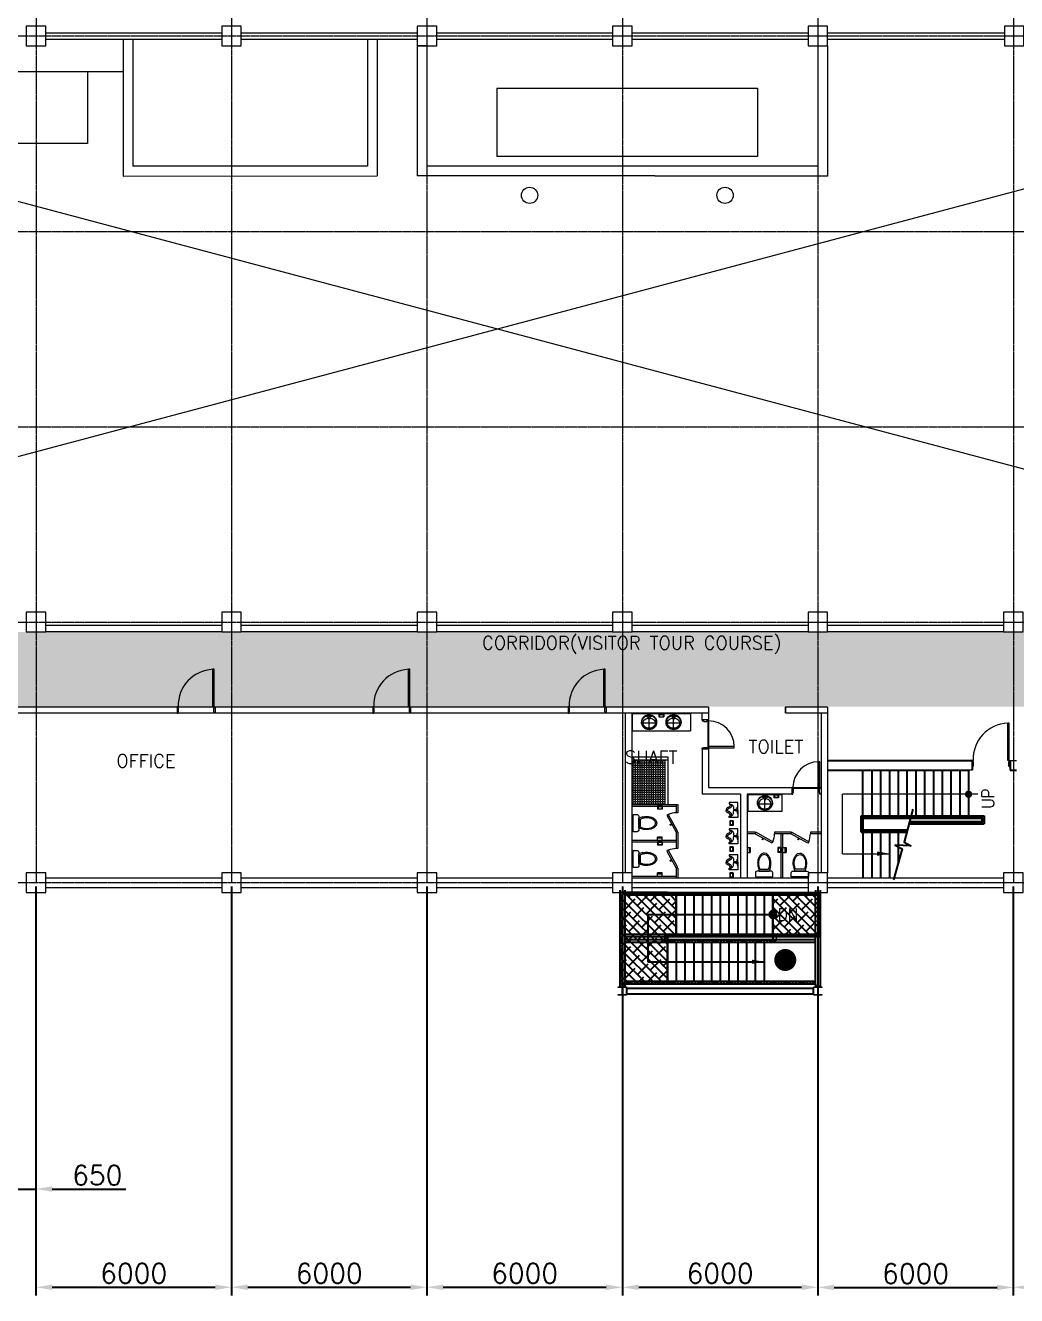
# Model space of a CAD drawing. Extents: x -59767 to 1106559, y -1290 to 1129522.
# Drawn here: x 61883 to 92308, y 392959 to 431968 of the extents above; entities that cross this region are included whole.
import ezdxf
from ezdxf.enums import TextEntityAlignment as Align

# ---------------------------------------------------------------- set-up
doc = ezdxf.new("R2010")
doc.units = 0
for name, pattern in [('CENTER', [2, 1.25, -0.25, 0.25, -0.25]), ('HIDDEN', [0.375, 0.25, -0.125]), ('PHANTOMX2', [5, 2.5, -0.5, 0.5, -0.5, 0.5, -0.5])]:
    doc.linetypes.add(name, pattern=pattern)
doc.layers.get('0').update_dxf_attribs({"linetype": 'CONTINUOUS', "lineweight": 9})
doc.layers.get('Defpoints').update_dxf_attribs({"linetype": 'CONTINUOUS', "lineweight": 9})
for name, color, linetype in [('1', 2, 'CONTINUOUS'), ('CY', 4, 'CONTINUOUS'), ('M', 6, 'CONTINUOUS'), ('W-FIN', 4, 'CONTINUOUS'), ('WINDOW', 6, 'CONTINUOUS')]:
    doc.layers.add(name, color=color, linetype=linetype)
for name, color, linetype, lineweight in [('COL', 4, 'CONTINUOUS', 5), ('COLUMN', 2, 'CONTINUOUS', 9), ('DOOR', 4, 'CONTINUOUS', 9), ('DRY WALL', 254, 'HIDDEN', 9), ('TEXT', 3, 'CONTINUOUS', 9), ('TOILET', 4, 'CONTINUOUS', 9), ('WALL', 7, 'CONTINUOUS', 9), ('WALL_200', 3, 'CONTINUOUS', 9), ('WALL_300', 7, 'CONTINUOUS', 9), ('중간선', 5, 'CONTINUOUS', 9), ('중심선', 1, 'CENTER', 9), ('치수선', 6, 'CONTINUOUS', 9)]:
    doc.layers.add(name, color=color, linetype=linetype, lineweight=lineweight)
doc.styles.add('ROMANS', font='romans.shx', dxfattribs={"bigfont": 'whgtxt.shx'})
doc.styles.get("Standard").update_dxf_attribs({"font": 'romans.shx', "bigfont": 'whtgtxt.shx'})
doc.dimstyles.new('ISO-25', dxfattribs={"dimscale": 200, "dimtxt": 3, "dimasz": 2.5, "dimexe": 1.25, "dimexo": 0.625, "dimtad": 1, "dimdec": 0, "dimdsep": 46, "dimtxsty": 'Standard', "dimcen": 2.5, "dimadec": 0, "dimazin": 0, "dimtp": 0.1, "dimtm": 0.1, "dimtfac": 0.6, "dimtdec": 0, "dimtmove": 0, "dimatfit": 3, "dimfxl": 1, "dimtvp": 1, "dimtolj": 1, "dimarcsym": 0})

# ---------------------------------------------------------------- blocks, each defined once
blk = doc.blocks.new('column600')
at = {"layer": 'COLUMN', "linetype": 'Continuous'}
blk.add_lwpolyline([(-300, -300), (300, -300), (300, 300), (-300, 300)], close=True, dxfattribs=at)
blk = doc.blocks.new('*D241')
at = {"layer": 'Defpoints', "color": 0}
for p in [(62208, 405643), (68208, 405643), (68208, 393215)]:
    blk.add_point(p, dxfattribs=at)
at = {"layer": '치수선', "color": 0, "lineweight": -2}
for p, q in [((62208, 405518), (62208, 392965)), ((68208, 405518), (68208, 392965)), ((62708, 393215), (67708, 393215))]:
    blk.add_line(p, q, dxfattribs=at)
at = {"layer": '치수선', "color": 0}
for points in [[(62708, 393298), (62708, 393131), (62208, 393215)], [(67708, 393131), (67708, 393298), (68208, 393215)]]:
    blk.add_solid(points, dxfattribs=at)
at = {"layer": '치수선', "color": 0, "insert": (65208, 393640), "char_height": 600, "attachment_point": 5}
blk.add_mtext('\\A1;6000', dxfattribs=at)
blk = doc.blocks.new('*D242')
at = {"layer": 'Defpoints', "color": 0}
for p in [(68208, 405643), (74208, 405643), (74208, 393215)]:
    blk.add_point(p, dxfattribs=at)
at = {"layer": '치수선', "color": 0, "lineweight": -2}
for p, q in [((68208, 405518), (68208, 392965)), ((74208, 405518), (74208, 392965)), ((68708, 393215), (73708, 393215))]:
    blk.add_line(p, q, dxfattribs=at)
at = {"layer": '치수선', "color": 0}
for points in [[(68708, 393298), (68708, 393131), (68208, 393215)], [(73708, 393131), (73708, 393298), (74208, 393215)]]:
    blk.add_solid(points, dxfattribs=at)
at = {"layer": '치수선', "color": 0, "insert": (71208, 393640), "char_height": 600, "attachment_point": 5}
blk.add_mtext('\\A1;6000', dxfattribs=at)
blk = doc.blocks.new('*D243')
at = {"layer": 'Defpoints', "color": 0}
for p in [(74208, 405643), (80208, 405643), (80208, 393215)]:
    blk.add_point(p, dxfattribs=at)
at = {"layer": '치수선', "color": 0, "lineweight": -2}
for p, q in [((74208, 405518), (74208, 392965)), ((80208, 405518), (80208, 392965)), ((74708, 393215), (79708, 393215))]:
    blk.add_line(p, q, dxfattribs=at)
at = {"layer": '치수선', "color": 0}
for points in [[(74708, 393298), (74708, 393131), (74208, 393215)], [(79708, 393131), (79708, 393298), (80208, 393215)]]:
    blk.add_solid(points, dxfattribs=at)
at = {"layer": '치수선', "color": 0, "insert": (77208, 393640), "char_height": 600, "attachment_point": 5}
blk.add_mtext('\\A1;6000', dxfattribs=at)
blk = doc.blocks.new('*D244')
at = {"layer": 'Defpoints', "color": 0}
for p in [(80208, 405643), (86208, 405643), (86208, 393215)]:
    blk.add_point(p, dxfattribs=at)
at = {"layer": '치수선', "color": 0, "lineweight": -2}
for p, q in [((80208, 405518), (80208, 392965)), ((86208, 405518), (86208, 392965)), ((80708, 393215), (85708, 393215))]:
    blk.add_line(p, q, dxfattribs=at)
at = {"layer": '치수선', "color": 0}
for points in [[(80708, 393298), (80708, 393131), (80208, 393215)], [(85708, 393131), (85708, 393298), (86208, 393215)]]:
    blk.add_solid(points, dxfattribs=at)
at = {"layer": '치수선', "color": 0, "insert": (83208, 393640), "char_height": 600, "attachment_point": 5}
blk.add_mtext('\\A1;6000', dxfattribs=at)
blk = doc.blocks.new('*D245')
at = {"layer": 'Defpoints', "color": 0}
for p in [(86208, 405637), (92208, 405637), (92208, 393209)]:
    blk.add_point(p, dxfattribs=at)
at = {"layer": '치수선', "color": 0, "lineweight": -2}
for p, q in [((86208, 405512), (86208, 392959)), ((92208, 405512), (92208, 392959)), ((86708, 393209), (91708, 393209))]:
    blk.add_line(p, q, dxfattribs=at)
at = {"layer": '치수선', "color": 0}
for points in [[(86708, 393292), (86708, 393126), (86208, 393209)], [(91708, 393126), (91708, 393292), (92208, 393209)]]:
    blk.add_solid(points, dxfattribs=at)
at = {"layer": '치수선', "color": 0, "insert": (89208, 393634), "char_height": 600, "attachment_point": 5}
blk.add_mtext('\\A1;6000', dxfattribs=at)
blk = doc.blocks.new('*D248')
at = {"layer": 'Defpoints', "color": 0}
for p in [(61558, 405643), (62208, 405643), (62208, 396232)]:
    blk.add_point(p, dxfattribs=at)
at = {"layer": '치수선', "color": 0, "lineweight": -2}
for p, q in [((61558, 405518), (61558, 395982)), ((62208, 405518), (62208, 395982)), ((61058, 396232), (60558, 396232)), ((61558, 396232), (62208, 396232)), ((62708, 396232), (64970, 396232))]:
    blk.add_line(p, q, dxfattribs=at)
at = {"layer": '치수선', "color": 0}
for points in [[(61058, 396148), (61058, 396315), (61558, 396232)], [(62708, 396315), (62708, 396148), (62208, 396232)]]:
    blk.add_solid(points, dxfattribs=at)
at = {"layer": '치수선', "color": 0, "insert": (64089, 396657), "char_height": 600, "attachment_point": 5}
blk.add_mtext('\\A1;650', dxfattribs=at)
blk = doc.blocks.new('32')
at = {"color": 4}
for p, q in [((-1319, 1322), (-1319, 1347)), ((-1269, 1322), (-1319, 1322)), ((-1254, 1307), (-1269, 1322)), ((-1254, 1282), (-1254, 1307)), ((-1254, 1237), (-1254, 1242)), ((-1254, 1242), (-1204, 1242)), ((-1204, 1237), (-1254, 1237)), ((-1244, 1347), (-1244, 1297)), ((-1239, 1252), (-1239, 1242)), ((-1219, 1252), (-1219, 1242)), ((-1214, 1347), (-1214, 1297)), ((-1204, 1307), (-1189, 1322)), ((-1204, 1282), (-1204, 1307)), ((-1204, 1242), (-1204, 1237)), ((-1189, 1322), (-1139, 1322)), ((-1139, 1322), (-1139, 1347))]:
    blk.add_line(p, q, dxfattribs=at)
for points in [[(-1229, 1347), (-1339, 1347), (-1459, 1347), (-1459, 1212), (-1459, 1082, 0.198912), (-1458, 1078, 0.198912), (-1454, 1077), (-1444, 1077), (-1424, 1077, 0.198912), (-1423, 1078, 0.063313), (-1419, 1082, 0.157252), (-1416, 1095, -0.093254), (-1414, 1117, -0.019564), (-1406, 1142, -0.033438), (-1399, 1157, -0.037775), (-1393, 1166, -0.028998), (-1384, 1177, -0.078156), (-1361, 1195, -0.067116), (-1329, 1207, -0.008472), (-1323, 1208, -0.00299), (-1304, 1212, -0.029725), (-1271, 1216, -0.024437), (-1229, 1217)], [(-1229, 1347), (-1119, 1347), (-999, 1347), (-999, 1212), (-999, 1082, -0.198912), (-1001, 1078, -0.198912), (-1004, 1077), (-1014, 1077), (-1034, 1077, -0.198912), (-1036, 1078, -0.063313), (-1039, 1082, -0.157252), (-1042, 1095, 0.093254), (-1044, 1117, 0.019564), (-1053, 1142, 0.033438), (-1059, 1157, 0.037775), (-1065, 1166, 0.028998), (-1074, 1177, 0.078156), (-1097, 1195, 0.067116), (-1129, 1207, 0.008472), (-1136, 1208, 0.00299), (-1154, 1212, 0.029725), (-1188, 1216, 0.024437), (-1229, 1217)], [(-1414, 1117, -0.337547), (-1309, 1037, 0.389909), (-1229, 987, -0.037166)], [(-1399, 1157, -0.028843), (-1378, 1155, -0.042834), (-1364, 1152, -0.02628), (-1331, 1139, -0.069019), (-1319, 1132, -0.04558), (-1306, 1118, -0.043799), (-1294, 1102, -0.025173), (-1285, 1084, 0.020072), (-1274, 1062, 0.022189), (-1264, 1045, 0.027483), (-1254, 1032, 0.170498), (-1247, 1027, 0.080612), (-1229, 1027)], [(-1059, 1157, 0.028843), (-1080, 1155, 0.042834), (-1094, 1152, 0.02628), (-1128, 1139, 0.069019), (-1139, 1132, 0.04558), (-1153, 1118, 0.043799), (-1164, 1102, 0.025173), (-1173, 1084, -0.020072), (-1184, 1062, -0.022189), (-1195, 1045, -0.027483), (-1204, 1032, -0.170498), (-1212, 1027, -0.080612), (-1229, 1027)], [(-1044, 1117, 0.337547), (-1149, 1037, -0.389909), (-1229, 987, 0.037166)]]:
    blk.add_lwpolyline(points, format="xyb", dxfattribs=at)
blk.add_circle((-1229, 1277), 25, dxfattribs=at)
blk = doc.blocks.new('*D266')
at = {"layer": 'Defpoints', "color": 0}
for p in [(92208, 405643), (98208, 405643), (98208, 393215)]:
    blk.add_point(p, dxfattribs=at)
at = {"layer": '치수선', "color": 0, "lineweight": -2}
for p, q in [((92208, 405518), (92208, 392965)), ((98208, 405518), (98208, 392965)), ((92708, 393215), (97708, 393215))]:
    blk.add_line(p, q, dxfattribs=at)
at = {"layer": '치수선', "color": 0}
for points in [[(92708, 393298), (92708, 393131), (92208, 393215)], [(97708, 393131), (97708, 393298), (98208, 393215)]]:
    blk.add_solid(points, dxfattribs=at)
at = {"layer": '치수선', "color": 0, "insert": (95208, 393640), "char_height": 600, "attachment_point": 5}
blk.add_mtext('\\A1;6000', dxfattribs=at)
blk = doc.blocks.new('ARR')
blk.add_solid([(3, -0.5), (3, 0.5), (0, 0)])
blk = doc.blocks.new('DOT5')
at = {"ltscale": 0.5}
h = blk.add_hatch(color=256, dxfattribs=at)
h.dxf.hatch_style = 1
h.paths.add_polyline_path([(-7579, 38839, 1), (-7339, 38839, 1)])
at = {"color": 0, "ltscale": 0.5}
blk.add_circle((-7459, 38839), 120, dxfattribs=at)

msp = doc.modelspace()

# ---------------------------------------------------------------- hatches: boundary and pattern name
at = {"layer": 'M', "ltscale": 0.5}
h = msp.add_hatch(dxfattribs=at)
h.set_pattern_fill('ANSI38', color=6, scale=1500, angle=270)
h.set_pattern_definition([(315, (-57483.68, 336262.04), (132.58252, 132.58252), []), (45, (-57483.68, 336262.04), (132.58252, 397.74756), [468.75, -281.25])])
h.paths.add_polyline_path([(80133.2, 405342), (80133.2, 402532), (81588.2, 402532), (81588.2, 404062), (81858.2, 404062), (81858.2, 405262), (81588.2, 405262), (81588.2, 405342), (80208.2, 405342)])
h = msp.add_hatch(dxfattribs=at)
h.set_pattern_fill('ANSI38', color=6, scale=1500, angle=270)
h.set_pattern_definition([(315, (-57348.68, 336262.04), (132.58252, 132.58252), []), (45, (-57348.68, 336262.04), (132.58252, 397.74756), [468.75, -281.25])])
h.paths.add_polyline_path([(84828.2, 405342), (84828.2, 403982), (86283.2, 403982), (86283.2, 405342)])
at = {"layer": '중간선', "transparency": 33554585}
h = msp.add_hatch(dxfattribs=at)
h.set_pattern_fill('DOTS', color=6, scale=100)
h.set_pattern_definition([(0, (-153659.02, 0), (79.375, 158.75), [0, -158.75])])
h.paths.add_polyline_path([(62206.8, 437492.8), (147155.5, 437492.8), (147155.5, 431342.8), (135156.3, 431342.8), (135155.8, 408342.9), (110306.8, 408342.9), (110306.8, 413342.8), (42731.8, 413342.8), (42731.8, 411042.9), (107706.8, 411042.9), (107706.8, 405943.1), (137455.8, 405943.1), (137455.8, 425942.8), (149156.8, 425942.8), (149156.8, 437492.8), (154558.2, 437492.8), (154558.2, 439992.8), (140556.3, 439992.8), (140556.3, 447592.8), (140556.8, 447592.8), (140556.8, 458268.2), (152605.7, 458268.2), (152607, 460992.8), (134958.2, 460992.8), (134958.2, 458267.7), (138156.7, 458267.7), (138156.7, 453992.8), (138156.7, 449230.7), (138156.7, 449192.8), (138156.7, 439992.8), (62200.3, 439993.6)])
at = {"layer": '중간선'}
h = msp.add_hatch(dxfattribs=at)
h.set_pattern_fill('ANGLE', color=1, scale=10)
h.set_pattern_definition([(0, (1.846, 165197.99), (0, 69.85), [50.8, -19.05]), (90, (1.846, 165197.99), (-69.85, 4e-15), [50.8, -19.05])])
h.paths.add_polyline_path([(80509.7, 409402.9), (81505.4, 409402.9), (81505.9, 408042.8), (80510.2, 408042.8)])

# ---------------------------------------------------------------- linework, layer by layer
at = {"color": 3, "linetype": 'PHANTOMX2', "ltscale": 2}
for p, q in [((80168.2, 405302), (80168.2, 402572)), ((80168.2, 405302), (86248.2, 405302)), ((86248.2, 404022), (86248.2, 405302)), ((81488.2, 404022), (81488.2, 403852)), ((81488.2, 404022), (86248.2, 404022)), ((81488.2, 403852), (84928.2, 403852)), ((84928.2, 403982), (84928.2, 403852)), ((80168.2, 402572), (86133.2, 402572))]:
    msp.add_line(p, q, dxfattribs=at)
at = {"const_width": 337.5}
msp.add_lwpolyline([(85207.3, 403097.1, 1), (85207.3, 403434.6, 1)], format="xyb", close=True, dxfattribs=at)
at = {"layer": '1', "linetype": 'Continuous'}
for p, q in [((86508.2, 409392.8), (90945.1, 409392.8)), ((90945.1, 409392.8, -1.5), (90945.1, 409092.8, -4.5)), ((92108.1, 409392.8, -1.5), (92108.1, 409092.8, -4.5)), ((86508.2, 409092.8), (90833.2, 409092.8)), ((92108.1, 409092.8), (92307.6, 409092.8))]:
    msp.add_line(p, q, dxfattribs=at)
at = {"layer": '1'}
for p, q in [((87593.2, 407617.8), (87593.2, 409092.8)), ((87863.2, 409092.8), (87863.2, 407617.8)), ((88133.2, 409092.8), (88133.2, 407617.8)), ((88403.2, 409092.8), (88403.2, 407617.8)), ((88673.2, 409092.8), (88673.2, 407617.8)), ((88943.2, 409092.8), (88943.2, 407617.8)), ((89213.2, 409092.8), (89213.2, 407617.8)), ((89483.2, 409092.8), (89483.2, 407617.8)), ((89753.2, 409092.8), (89753.2, 407617.8)), ((90023.2, 409092.8), (90023.2, 407617.8)), ((90293.2, 409092.8), (90293.2, 407617.8)), ((90563.2, 409092.8), (90563.2, 407617.8)), ((90833.2, 409092.8), (90833.2, 407617.8)), ((87538.2, 407192.8), (87538.2, 407692.8)), ((87538.2, 407692.8), (91308.2, 407692.8)), ((91308.2, 407692.8), (91308.2, 407442.8)), ((87588.2, 407242.8), (87588.2, 407642.8)), ((87588.2, 407642.8), (91258.2, 407642.8)), ((87593.2, 407617.8), (87593.2, 405792.8)), ((87613.2, 407617.8), (91233.2, 407617.8)), ((87613.2, 407267.8), (88979.4, 407267.8)), ((87863.2, 407267.8), (87863.2, 405792.8)), ((88133.2, 407267.8), (88133.2, 405792.8)), ((88403.2, 407267.8), (88403.2, 405792.8)), ((88673.2, 407267.8), (88673.2, 406241.3)), ((89026.3, 407442.8), (91308.2, 407442.8)), ((89039.7, 407492.8), (91258.2, 407492.8)), ((89046.4, 407517.8), (91233.2, 407517.8)), ((91258.2, 407642.8), (91258.2, 407492.8)), ((87538.2, 407192.8), (88959.3, 407192.8)), ((87588.2, 407242.8), (88972.7, 407242.8))]:
    msp.add_line(p, q, dxfattribs=at)
msp.add_lwpolyline([(89127.9, 407896.9), (88855.6, 406880.6), (89063.4, 406770.3), (88823.2, 406780.3), (88582.9, 406790.4), (88790.8, 406680.1), (88534.6, 405724.2)], dxfattribs=at)
at = {"layer": 'COL', "color": 2, "linetype": 'Continuous'}
for points in [[(80187.7, 402201, 0.4142136), (80203.7, 402217), (80203.7, 402407, 0.4142136), (80187.7, 402423), (80083.2, 402423), (80083.2, 402437), (80333.2, 402437), (80333.2, 402423), (80228.7, 402423, 0.4142136), (80212.7, 402407), (80212.7, 402217, 0.4142136), (80228.7, 402201), (80333.2, 402201), (80333.2, 402187), (80083.2, 402187), (80083.2, 402201)], [(86187.7, 402201, 0.4142136), (86203.7, 402217), (86203.7, 402407, 0.4142136), (86187.7, 402423), (86083.2, 402423), (86083.2, 402437), (86333.2, 402437), (86333.2, 402423), (86228.7, 402423, 0.4142136), (86212.7, 402407), (86212.7, 402217, 0.4142136), (86228.7, 402201), (86333.2, 402201), (86333.2, 402187), (86083.2, 402187), (86083.2, 402201)]]:
    msp.add_lwpolyline(points, format="xyb", close=True, dxfattribs=at)
at = {"layer": 'CY', "ltscale": 0.5}
for p, q in [((80133.2, 405412), (80133.2, 402447)), ((80283.2, 405412), (80283.2, 402447)), ((80293.2, 405262), (80293.2, 405342)), ((86133.2, 405412), (86133.2, 405342)), ((86283.2, 405412), (86283.2, 402447)), ((86283.2, 405262), (86283.2, 405342)), ((86133.2, 404062), (86133.2, 405262)), ((80988.2, 404662), (84828.2, 404662)), ((80293.2, 403982), (80293.2, 404062)), ((80293.2, 403812), (80293.2, 403892)), ((86133.2, 403892), (86133.2, 403982)), ((86133.2, 403812), (86133.2, 403892)), ((86133.2, 402612), (86133.2, 403812)), ((86283.2, 403982), (86283.2, 404062)), ((80988.2, 403212), (84558.2, 403212)), ((80293.2, 402532), (80293.2, 402612)), ((86133.2, 402532), (86133.2, 402612)), ((80283.2, 402447), (80133.2, 402447)), ((80343.2, 402399.5), (86073.2, 402399.5)), ((80343.2, 402224.5), (80343.2, 402399.5)), ((80343.2, 402224.5), (86073.2, 402224.5)), ((86073.2, 402224.5), (86073.2, 402399.5)), ((86133.2, 402532), (86133.2, 402447)), ((86283.2, 402447), (86133.2, 402447))]:
    msp.add_line(p, q, dxfattribs=at)
at = {"layer": 'DOOR'}
for p, q in [((82833.8, 410607.9), (82833.8, 409777.9)), ((82853.8, 410607.9), (82853.8, 409777.9)), ((82853.8, 409742.9), (82653.8, 409742.9)), ((85408.2, 408563.4), (85408.2, 408363.4)), ((85443.2, 408563.4), (86273.2, 408563.4)), ((85443.2, 408543.4), (86273.2, 408543.4)), ((86308.2, 408563.4), (86308.2, 408363.4))]:
    msp.add_line(p, q, dxfattribs=at)
for points in [[(82853.8, 410642.9), (82653.8, 410642.9), (82653.8, 410607.9), (82703.8, 410607.9), (82703.8, 410592.9), (82803.8, 410592.9), (82803.8, 410607.9), (82853.8, 410607.9)], [(82853.8, 409742.9), (82653.8, 409742.9), (82653.8, 409777.9), (82703.8, 409777.9), (82703.8, 409792.9), (82803.8, 409792.9), (82803.8, 409777.9), (82853.8, 409777.9)], [(82853.8, 409817.9), (82853.8, 409777.9), (83643.8, 409777.9), (83643.8, 409817.9)], [(86233.2, 408563.4), (86273.2, 408563.4), (86273.2, 409353.4), (86233.2, 409353.4)], [(85408.2, 408563.4), (85408.2, 408363.4), (85443.2, 408363.4), (85443.2, 408413.4), (85458.2, 408413.4), (85458.2, 408513.4), (85443.2, 408513.4), (85443.2, 408563.4)], [(86308.2, 408563.4), (86308.2, 408363.4), (86273.2, 408363.4), (86273.2, 408413.4), (86258.2, 408413.4), (86258.2, 408513.4), (86273.2, 408513.4), (86273.2, 408563.4)]]:
    msp.add_lwpolyline(points, close=True, dxfattribs=at)
for centre, start, end in [((82853.8, 409817.9), 0, 90), ((86233.2, 408563.4), 90, 180)]:
    msp.add_arc(centre, 790, start, end, dxfattribs=at)
at = {"layer": 'DRY WALL', "linetype": 'HIDDEN', "lineweight": 9, "ltscale": 0.5}
for p, q in [((80308.2, 405942), (80308.2, 410842.9)), ((80508.2, 405942), (80508.3, 410842.9, -1)), ((82653.8, 410642.9), (82653.8, 410842.9)), ((82853.8, 410842.9), (82853.8, 410642.9)), ((85212.5, 411042.9), (85212.5, 410842.9)), ((86308.1, 410842.9), (86308.2, 405942)), ((86508.2, 410842.9), (86508.2, 405942)), ((82653.8, 409742.9), (82653.8, 408363.4)), ((82853.8, 409742.9), (82853.8, 408563.4)), ((82853.8, 408563.4), (85408.2, 408563.4)), ((83833.1, 408363.4), (82653.8, 408363.4)), ((83833.1, 408363.4), (83833.1, 405792.8))]:
    msp.add_line(p, q, dxfattribs=at)
for points in [[(49383.2, 411042.9), (82853.8, 411042.9), (82853.8, 410842.9), (49383.2, 410842.9)], [(85212.5, 411042.9), (86508.2, 411042.9), (86508.2, 410842.9), (85212.5, 410842.9)]]:
    msp.add_lwpolyline(points, close=True, dxfattribs=at)
at = {"layer": 'M', "color": 6, "ltscale": 0.5}
msp.add_lwpolyline([(84828.2, 405342), (86283.2, 405342), (86283.2, 403982), (84828.2, 403982)], close=True, dxfattribs=at)
at = {"layer": 'TOILET', "color": 4}
for p, q in [((80508.3, 410842.9), (80508.3, 410302.9)), ((82298.3, 410842.9), (80508.3, 410842.9)), ((82298.3, 410827.9), (80508.3, 410827.9)), ((81057.6, 410768.9), (80999.1, 410768.9)), ((81807.6, 410768.9), (81749.1, 410768.9)), ((82298.3, 410842.9), (82298.3, 410302.9)), ((80798.3, 410541.4), (80777.3, 410541.4)), ((81238.3, 410541.4), (80818.3, 410541.4)), ((81002.1, 410740.9), (80999.1, 410740.9)), ((81014.3, 410659.9), (81007.1, 410736.3)), ((81042.3, 410659.9), (81014.3, 410659.9)), ((81028.3, 410732.9), (81028.3, 410752.9)), ((81028.3, 410372.9), (81028.3, 410712.9)), ((81049.6, 410736.3), (81042.3, 410659.9)), ((81057.6, 410740.9), (81054.5, 410740.9)), ((81231.5, 410534.2), (81212.5, 410534.2)), ((81277.3, 410541.4), (81258.3, 410541.4)), ((81347.3, 410737.5), (81459.3, 410737.5)), ((81548.3, 410541.4), (81527.3, 410541.4)), ((81988.3, 410541.4), (81568.3, 410541.4)), ((81752.1, 410740.9), (81749.1, 410740.9)), ((81764.3, 410659.9), (81757.1, 410736.3)), ((81792.3, 410659.9), (81764.3, 410659.9)), ((81778.3, 410732.9), (81778.3, 410752.9)), ((81778.3, 410372.9), (81778.3, 410712.9)), ((81799.6, 410736.3), (81792.3, 410659.9)), ((81807.6, 410740.9), (81804.5, 410740.9)), ((81981.5, 410534.2), (81962.5, 410534.2)), ((82027.3, 410541.4), (82008.3, 410541.4)), ((80508.3, 410302.9), (82298.3, 410302.9)), ((81028.3, 410337.4), (81028.3, 410352.9)), ((81029.2, 410298.7), (81029.2, 410314.7)), ((81778.3, 410337.4), (81778.3, 410352.9)), ((81779.2, 410298.7), (81779.2, 410314.7)), ((84063.1, 408363.4), (85103.1, 408363.4)), ((84063.1, 408363.4), (84063.1, 407823.4)), ((84063.1, 408363.4), (84063.1, 407823.4)), ((84063.1, 408348.4), (85103.1, 408348.4)), ((84334.1, 408061.9), (84353.1, 408061.9)), ((84373.1, 408061.9), (84793.1, 408061.9)), ((84380, 408054.6), (84399, 408054.6)), ((84553.8, 408289.4), (84612.4, 408289.4)), ((84553.8, 408261.4), (84556.9, 408261.4)), ((84561.9, 408256.8), (84569.1, 408180.4)), ((84569.1, 408180.4), (84597.1, 408180.4)), ((84583.1, 408253.4), (84583.1, 408273.4)), ((84583.1, 407893.4), (84583.1, 408233.4)), ((84597.1, 408180.4), (84604.3, 408256.8)), ((84609.3, 408261.4), (84612.4, 408261.4)), ((84813.1, 408061.9), (84834.1, 408061.9)), ((84984, 408257.9), (84872, 408257.9)), ((85103.1, 408363.4), (85103.1, 407823.4)), ((80838.8, 407662.4), (80709.2, 407624.2)), ((81414.2, 407902.4), (81302.2, 407902.4)), ((85103.1, 407823.4), (84063.1, 407823.4)), ((84582.2, 407819.2), (84582.2, 407835.2)), ((84583.1, 407857.9), (84583.1, 407873.4)), ((80709.2, 407318.8), (80709.2, 407624.2)), ((80838.8, 407280.6), (80709.2, 407318.8)), ((80767.6, 407345.9), (80767.6, 407589.8)), ((83512.7, 407524.4), (83512.7, 407412.4)), ((80838.8, 406562.4), (80709.2, 406524.2)), ((80709.2, 406218.8), (80709.2, 406524.2)), ((80767.6, 406245.9), (80767.6, 406489.8)), ((81414.2, 406802.4), (81302.2, 406802.4)), ((83512.7, 406724.4), (83512.7, 406612.4)), ((84992.7, 406698.8), (84992.7, 406586.8)), ((80838.8, 406180.6), (80709.2, 406218.8)), ((84370.9, 406123.4), (84409, 405993.9)), ((84752.7, 406123.4), (84714.5, 405993.9)), ((85463.6, 406123.4), (85501.8, 405993.9)), ((85845.4, 406123.4), (85807.2, 405993.9)), ((83512.7, 405924.4), (83512.7, 405812.4)), ((84409, 405993.9), (84714.5, 405993.9)), ((84436.2, 406052.3), (84680.1, 406052.3)), ((85807.2, 405993.9), (85501.8, 405993.9)), ((85780.1, 406052.3), (85536.2, 406052.3))]:
    msp.add_line(p, q, dxfattribs=at)
at = {"layer": 'TOILET'}
for p, q in [((81328.3, 410827.9), (81328.3, 410728.2)), ((81347.3, 410808.9), (81347.3, 410737.5)), ((81347.3, 410808.9), (81459.3, 410808.9)), ((81459.3, 410808.9), (81459.3, 410737.5)), ((81478.3, 410827.9), (81478.3, 410728.2)), ((81328.3, 410728.2), (81478.3, 410728.2)), ((80508.3, 409509.6), (81607.8, 409509.6)), ((80508.3, 409409.6), (81607.8, 409409.6)), ((81507.8, 409409.6), (81507.8, 408042.8)), ((81607.8, 409509.6), (81607.8, 408042.8)), ((80508.2, 408042.8), (81908.2, 408042.8)), ((81858.2, 408042.8), (81858.2, 407787.3)), ((81908.2, 408042.8), (81908.2, 407787.3)), ((84853, 408348.4), (84853, 408248.7)), ((85003, 408248.7), (84853, 408248.7)), ((84872, 408329.4), (84872, 408257.9)), ((84984, 408329.4), (84872, 408329.4)), ((84984, 408329.4), (84984, 408257.9)), ((85003, 408348.4), (85003, 408248.7)), ((80508.2, 407992.8), (81858.2, 407992.8)), ((81283.2, 407992.8), (81283.2, 407893.2)), ((81433.2, 407992.8), (81283.2, 407992.8)), ((81433.2, 407893.2), (81283.2, 407893.2)), ((81302.2, 407973.8), (81302.2, 407902.4)), ((81414.2, 407973.8), (81302.2, 407973.8)), ((81414.2, 407973.8), (81414.2, 407902.4)), ((81433.2, 407992.8), (81433.2, 407893.2)), ((81611.4, 407736.6), (81567.6, 407712.3)), ((81567.6, 407712.3), (81858.2, 407187.3)), ((81611.4, 407736.6), (81901.9, 407211.5)), ((81908.2, 407787.3), (81858.2, 407787.3)), ((81669.2, 407425.6), (81712.9, 407449.8)), ((81669.2, 407425.6), (81681.3, 407403.7)), ((81681.3, 407403.7), (81725, 407427.9)), ((83603.1, 407543.4), (83503.5, 407543.4)), ((83503.5, 407543.4), (83503.5, 407393.4)), ((83603.1, 407393.4), (83503.5, 407393.4)), ((83584.1, 407524.4), (83512.7, 407524.4)), ((83584.1, 407412.4), (83512.7, 407412.4)), ((83584.1, 407524.4), (83584.1, 407412.4)), ((83603.1, 407543.4), (83603.1, 407393.4)), ((80508.2, 406942.8), (81858.2, 406942.8)), ((80508.2, 406892.8), (81858.2, 406892.8)), ((81283.2, 406942.8), (81283.2, 407042.5)), ((81433.2, 407042.5), (81283.2, 407042.5)), ((81433.2, 407004.7), (81283.2, 407004.7)), ((81283.2, 406892.8), (81283.2, 406793.2)), ((81433.2, 406892.8), (81283.2, 406892.8)), ((81302.2, 406873.8), (81302.2, 406802.4)), ((81414.2, 406873.8), (81302.2, 406873.8)), ((81414.2, 406873.8), (81414.2, 406802.4)), ((81433.2, 406942.8), (81433.2, 407042.5)), ((81433.2, 406892.8), (81433.2, 406793.2)), ((81901.9, 407211.5), (81858.2, 407187.3)), ((81858.2, 407187.3), (81858.2, 406687.3)), ((81908.2, 407187.3), (81858.2, 407187.3)), ((81908.2, 407187.3), (81858.2, 407187.3)), ((81908.2, 407187.3), (81908.2, 406687.3)), ((84277.6, 407192.8), (84033.1, 407192.8)), ((84277.6, 407142.8), (84033.1, 407142.8)), ((84277.6, 407192.8), (84277.6, 407142.8)), ((84277.6, 407192.8), (84277.6, 407142.8)), ((84301.8, 407186.6), (84277.6, 407142.8)), ((84802.6, 406852.3), (84277.6, 407142.8)), ((84826.8, 406896), (84301.8, 407186.6)), ((84494, 406965.9), (84518.2, 407009.7)), ((84515.9, 406953.8), (84494, 406965.9)), ((84515.9, 406953.8), (84540.1, 406997.6)), ((84826.8, 406896), (84802.6, 406852.3)), ((85377.6, 407192.8), (84877.6, 407192.8)), ((84877.6, 407192.8), (84877.6, 407142.8)), ((85377.6, 407142.8), (84877.6, 407142.8)), ((85083.1, 405792.8), (85083.1, 407142.8)), ((85133.1, 405792.8), (85133.1, 407142.8)), ((85377.6, 407192.8), (85377.6, 407142.8)), ((85377.6, 407192.8), (85377.6, 407142.8)), ((85401.8, 407186.6), (85377.6, 407142.8)), ((85902.6, 406852.3), (85377.6, 407142.8)), ((85926.8, 406896), (85401.8, 407186.6)), ((85594, 406965.9), (85618.2, 407009.7)), ((85615.9, 406953.8), (85594, 406965.9)), ((85615.9, 406953.8), (85640.1, 406997.6)), ((85926.8, 406896), (85902.6, 406852.3)), ((86308.2, 407192.8), (85977.6, 407192.8)), ((85977.6, 407192.8), (85977.6, 407142.8)), ((86308.2, 407142.8), (85977.6, 407142.8)), ((81433.2, 406793.2), (81283.2, 406793.2)), ((81611.4, 406636.6), (81567.6, 406612.3)), ((81567.6, 406612.3), (81858.2, 406087.3)), ((81611.4, 406636.6), (81901.9, 406111.5)), ((81908.2, 406687.3), (81858.2, 406687.3)), ((83603.1, 406743.4), (83503.5, 406743.4)), ((83503.5, 406743.4), (83503.5, 406593.4)), ((83603.1, 406593.4), (83503.5, 406593.4)), ((83584.1, 406724.4), (83512.7, 406724.4)), ((83584.1, 406612.4), (83512.7, 406612.4)), ((83584.1, 406724.4), (83584.1, 406612.4)), ((83603.1, 406743.4), (83603.1, 406593.4)), ((84033.1, 406717.8), (84132.8, 406717.8)), ((84033.1, 406567.8), (84132.8, 406567.8)), ((84095, 406717.8), (84095, 406567.8)), ((84132.8, 406717.8), (84132.8, 406567.8)), ((85083.1, 406717.8), (84983.5, 406717.8)), ((84983.5, 406717.8), (84983.5, 406567.8)), ((85083.1, 406567.8), (84983.5, 406567.8)), ((85064.1, 406698.8), (84992.7, 406698.8)), ((85064.1, 406586.8), (84992.7, 406586.8)), ((85064.1, 406698.8), (85064.1, 406586.8)), ((85083.1, 406717.8), (85083.1, 406567.8)), ((85133.1, 406717.8), (85232.8, 406717.8)), ((85133.1, 406567.8), (85232.8, 406567.8)), ((85195, 406717.8), (85195, 406567.8)), ((85232.8, 406717.8), (85232.8, 406567.8)), ((81669.2, 406325.6), (81712.9, 406349.8)), ((81669.2, 406325.6), (81681.3, 406303.7)), ((81681.3, 406303.7), (81725, 406327.9)), ((81901.9, 406111.5), (81858.2, 406087.3)), ((81858.2, 406087.3), (81858.2, 405792.8)), ((81908.2, 406087.3), (81858.2, 406087.3)), ((81908.2, 406087.3), (81858.2, 406087.3)), ((81908.2, 406087.3), (81908.2, 405792.8)), ((80508.2, 405842.8), (81858.2, 405842.8)), ((80508.2, 405792.8), (81908.2, 405792.8)), ((81283.2, 405842.8), (81283.2, 405942.5)), ((81433.2, 405942.5), (81283.2, 405942.5)), ((81433.2, 405904.7), (81283.2, 405904.7)), ((81433.2, 405842.8), (81433.2, 405942.5)), ((83603.1, 405943.4), (83503.5, 405943.4)), ((83503.5, 405943.4), (83503.5, 405793.4)), ((83603.1, 405793.4), (83503.5, 405793.4)), ((83584.1, 405924.4), (83512.7, 405924.4)), ((83584.1, 405812.4), (83512.7, 405812.4)), ((83584.1, 405924.4), (83584.1, 405812.4)), ((83603.1, 405943.4), (83603.1, 405793.4))]:
    msp.add_line(p, q, dxfattribs=at)
at = {"layer": 'TOILET', "linetype": 'Continuous'}
msp.add_line((80928.7, 410622.6), (80928.7, 410622.6), dxfattribs=at)
at = {"layer": 'TOILET', "color": 6}
for p, q in [((81433.2, 407033.3), (81283.2, 407033.3)), ((81433.2, 407020.7), (81283.2, 407020.7)), ((84111, 406717.8), (84111, 406567.8)), ((84123.5, 406717.8), (84123.5, 406567.8)), ((85211, 406717.8), (85211, 406567.8)), ((85223.5, 406717.8), (85223.5, 406567.8)), ((81433.2, 405933.3), (81283.2, 405933.3)), ((81433.2, 405920.7), (81283.2, 405920.7))]:
    msp.add_line(p, q, dxfattribs=at)
at = {"layer": 'TOILET', "color": 4}
for points in [[(81046, 410698.7, -0.0644354), (81100.8, 410687, -0.0917189), (81159.9, 410653.1, -0.1035985), (81200.7, 410600.5, -0.1139123), (81214.3, 410541.4, -0.1139123), (81200.7, 410482.2, -0.1035985), (81159.9, 410429.6, -0.0917189), (81100.8, 410395.8, -0.0847847), (81028.3, 410383.4, -0.0847847), (80955.8, 410395.8, -0.0917189), (80896.8, 410429.6, -0.1035985), (80856, 410482.2, -0.1139123), (80842.3, 410541.4, -0.1139123), (80856, 410600.5, -0.1035985), (80896.8, 410653.1, -0.0917189), (80955.8, 410687, -0.0644354), (81010.7, 410698.7)], [(81796, 410698.7, -0.0644354), (81850.8, 410687, -0.0917189), (81909.9, 410653.1, -0.1035985), (81950.7, 410600.5, -0.1139123), (81964.3, 410541.4, -0.1139123), (81950.7, 410482.2, -0.1035985), (81909.9, 410429.6, -0.0917189), (81850.8, 410395.8, -0.0847847), (81778.3, 410383.4, -0.0847847), (81705.8, 410395.8, -0.0917189), (81646.8, 410429.6, -0.1035985), (81606, 410482.2, -0.1139123), (81592.3, 410541.4, -0.1139123), (81606, 410600.5, -0.1035985), (81646.8, 410653.1, -0.0917189), (81705.8, 410687, -0.0644354), (81760.7, 410698.7)], [(84565.5, 408219.1, 0.0644354), (84510.6, 408207.5, 0.0917189), (84451.6, 408173.6, 0.1035985), (84410.8, 408121, 0.1139123), (84397.1, 408061.9, 0.1139123), (84410.8, 408002.7, 0.1035985), (84451.6, 407950.1, 0.0917189), (84510.6, 407916.2, 0.0847847), (84583.1, 407903.9, 0.0847847), (84655.6, 407916.2, 0.0917189), (84714.7, 407950.1, 0.1035985), (84755.5, 408002.7, 0.1139123), (84769.1, 408061.9, 0.1139123), (84755.5, 408121, 0.1035985), (84714.7, 408173.6, 0.0917189), (84655.6, 408207.5, 0.0644354), (84600.8, 408219.1)], [(80709.5, 407684.1), (80709.5, 407251.6, -0.4), (80663.1, 407202.8), (80538.2, 407202.8), (80538.2, 407732.8), (80663.1, 407732.8, -0.4285714), (80709.5, 407684.1)], [(80765.1, 407593.7, -0.0777897), (80845.9, 407629.9, -0.0666695), (80951.7, 407644.1)], [(80951.7, 407644.1, -0.0666695), (81057.5, 407629.9, -0.0791765), (81139.6, 407592.8, -0.1071522), (81203.4, 407527.7), (81217.5, 407469.1, -0.1413008), (81199.4, 407406.3, -0.1071522), (81139.6, 407345.3, -0.0791765), (81057.5, 407308.2, -0.0666695), (80951.7, 407294.1, -0.0666695), (80845.9, 407308.2, -0.0766174), (80766.2, 407343.7)], [(80950.6, 407673.5, -0.0651218), (81076, 407657, -0.0779058), (81173, 407614.3, -0.1071771), (81248.6, 407538.8), (81265.1, 407471.3, -0.1441368), (81243.9, 407399.2, -0.1071771), (81173, 407328.4, -0.0779058), (81076, 407285.6, -0.0651218), (80950.6, 407269.2, -0.0576804), (80839.1, 407282.1)], [(80839.2, 407660.6, -0.057645), (80950.6, 407673.5)], [(80709.5, 406584.1), (80709.5, 406151.6, -0.4), (80663.1, 406102.8), (80538.2, 406102.8), (80538.2, 406632.8), (80663.1, 406632.8, -0.4285714), (80709.5, 406584.1)], [(80765.1, 406493.7, -0.0777897), (80845.9, 406529.9, -0.0666695), (80951.7, 406544.1)], [(80951.7, 406544.1, -0.0666695), (81057.5, 406529.9, -0.0791765), (81139.6, 406492.8, -0.1071522), (81203.4, 406427.7), (81217.5, 406369.1, -0.1413008), (81199.4, 406306.3, -0.1071522), (81139.6, 406245.3, -0.0791765), (81057.5, 406208.2, -0.0666695), (80951.7, 406194.1, -0.0666695), (80845.9, 406208.2, -0.0766174), (80766.2, 406243.7)], [(80950.6, 406573.5, -0.0651218), (81076, 406557, -0.0779058), (81173, 406514.3, -0.1071771), (81248.6, 406438.8), (81265.1, 406371.3, -0.1441368), (81243.9, 406299.2, -0.1071771), (81173, 406228.4, -0.0779058), (81076, 406185.6, -0.0651218), (80950.6, 406169.2, -0.0576804), (80839.1, 406182.1)], [(80839.2, 406560.6, -0.057645), (80950.6, 406573.5)], [(84763.7, 406235.2, 0.0651218), (84747.3, 406360.7, 0.0779058), (84704.5, 406457.7, 0.1071771), (84629.1, 406533.2), (84561.6, 406549.8, 0.1441368), (84489.5, 406528.6, 0.1071771), (84418.7, 406457.7, 0.0779058), (84375.9, 406360.7, 0.0651218), (84359.5, 406235.2, 0.0576804), (84372.4, 406123.8)], [(84734.3, 406236.4, 0.0666695), (84720.2, 406342.2, 0.0791765), (84683.1, 406424.3, 0.1071522), (84618, 406488), (84559.3, 406502.1, 0.1413008), (84496.6, 406484, 0.1071522), (84435.6, 406424.3, 0.0791765), (84398.5, 406342.2, 0.0666695), (84384.3, 406236.4, 0.0666695), (84398.5, 406130.5, 0.0766174), (84434, 406050.9)], [(85452.5, 406235.2, -0.0651218), (85468.9, 406360.7, -0.0779058), (85511.7, 406457.7, -0.1071771), (85587.2, 406533.2), (85654.6, 406549.8, -0.1441368), (85726.8, 406528.6, -0.1071771), (85797.6, 406457.7, -0.0779058), (85840.4, 406360.7, -0.0651218), (85856.8, 406235.2, -0.0576804), (85843.9, 406123.8)], [(85481.9, 406236.4, -0.0666695), (85496.1, 406342.2, -0.0791765), (85533.2, 406424.3, -0.1071522), (85598.3, 406488), (85656.9, 406502.1, -0.1413008), (85719.7, 406484, -0.1071522), (85780.7, 406424.3, -0.0791765), (85817.7, 406342.2, -0.0666695), (85831.9, 406236.4, -0.0666695), (85817.7, 406130.5, -0.0766174), (85782.3, 406050.9)], [(84684, 406049.8, 0.0777897), (84720.2, 406130.5, 0.0666695), (84734.3, 406236.4)], [(84750.9, 406123.8, 0.057645), (84763.7, 406235.2)], [(85465.4, 406123.8, -0.057645), (85452.5, 406235.2)], [(85532.3, 406049.8, -0.0777897), (85496.1, 406130.5, -0.0666695), (85481.9, 406236.4)], [(84774.3, 405994.2), (84341.9, 405994.2, 0.4), (84293.1, 405947.7), (84293.1, 405822.8), (84823.1, 405822.8), (84823.1, 405947.7, 0.4285714), (84774.3, 405994.2)], [(85441.9, 405994.2), (85874.3, 405994.2, -0.4), (85923.1, 405947.7), (85923.1, 405822.8), (85393.1, 405822.8), (85393.1, 405947.7, -0.4285714), (85441.9, 405994.2)]]:
    msp.add_lwpolyline(points, format="xyb", dxfattribs=at)
for points in [[(80709.3, 407598.3), (80709.3, 407341.1)], [(80709.3, 407341.1), (80709.3, 407598.3)], [(80709.3, 406498.3), (80709.3, 406241.1)], [(80709.3, 406241.1), (80709.3, 406498.3)], [(84688.6, 405994), (84431.3, 405994)], [(84431.3, 405994), (84688.6, 405994)], [(85527.7, 405994), (85784.9, 405994)], [(85784.9, 405994), (85527.7, 405994)]]:
    msp.add_lwpolyline(points, dxfattribs=at)
for centre, radius in [((81028.3, 410568.9), 230), ((81028.3, 410568.9), 220), ((80978.3, 410754.9), 25), ((81078.3, 410754.9), 25), ((81778.3, 410568.9), 230), ((81778.3, 410568.9), 220), ((81728.3, 410754.9), 25), ((81828.3, 410754.9), 25), ((81028.3, 410541.4), 15), ((81028.3, 410754.9), 8), ((81778.3, 410541.4), 15), ((81778.3, 410754.9), 8), ((84583.1, 408089.4), 230), ((84583.1, 408089.4), 220), ((84533.1, 408275.4), 25), ((84583.1, 408061.9), 15), ((84583.1, 408275.4), 8), ((84633.1, 408275.4), 25)]:
    msp.add_circle(centre, radius, dxfattribs=at)
for centre, start, end in [((81002.1, 410735.9), 5.39095, 90), ((81054.5, 410735.9), 90, 174.60905), ((81752.1, 410735.9), 5.39095, 90), ((81804.5, 410735.9), 90, 174.60905), ((84556.9, 408256.4), 5.39095, 90), ((84609.3, 408256.4), 90, 174.60905)]:
    msp.add_arc(centre, 5, start, end, dxfattribs=at)
at = {"layer": 'TOILET'}
for centre, start, end in [((81866.3, 407121.9), 90.70178, 112.53064), ((84212.2, 407151), 337.46936, 359.29822), ((85312.2, 407151), 337.46936, 359.29822), ((81866.3, 406021.9), 90.70178, 112.53064)]:
    msp.add_arc(centre, 665.4, start, end, dxfattribs=at)
at = {"layer": 'W-FIN', "ltscale": 0.5}
for p, q in [((80293.2, 405342), (86283.2, 405342)), ((81588.2, 405342), (81588.2, 405262)), ((84828.2, 405342), (84828.2, 403892)), ((80293.2, 405262), (86283.2, 405262)), ((81858.2, 405262), (81858.2, 404062)), ((82128.2, 405262), (82128.2, 404062)), ((82398.2, 405262), (82398.2, 404062)), ((82668.2, 405262), (82668.2, 404062)), ((82938.2, 405262), (82938.2, 404062)), ((83208.2, 405262), (83208.2, 404062)), ((83478.2, 405262), (83478.2, 404062)), ((83748.2, 405262), (83748.2, 404062)), ((84018.2, 405262), (84018.2, 404062)), ((84288.2, 405262), (84288.2, 404062)), ((84558.2, 405262), (84558.2, 404062)), ((80988.2, 404662), (80988.2, 403212)), ((80293.2, 404062), (86283.2, 404062)), ((80293.2, 403982), (86283.2, 403982)), ((80293.2, 403892), (86133.2, 403892)), ((80293.2, 403812), (86133.2, 403812)), ((81588.2, 404062), (81588.2, 403892)), ((81588.2, 403892), (81588.2, 402532)), ((81858.2, 403812), (81858.2, 402612)), ((82128.2, 403812), (82128.2, 402612)), ((82398.2, 403812), (82398.2, 402612)), ((82668.2, 403812), (82668.2, 402612)), ((82938.2, 403812), (82938.2, 402612)), ((83208.2, 403812), (83208.2, 402612)), ((83478.2, 403812), (83478.2, 402612)), ((83748.2, 403812), (83748.2, 402612)), ((84018.2, 403812), (84018.2, 402612)), ((84288.2, 403812), (84288.2, 402612)), ((84558.2, 403812), (84558.2, 402612)), ((84828.2, 403892), (84828.2, 403812)), ((80293.2, 402612), (86133.2, 402612)), ((84828.2, 402612), (84828.2, 402532)), ((80293.2, 402532), (86133.2, 402532))]:
    msp.add_line(p, q, dxfattribs=at)
at = {"layer": 'WALL', "color": 0, "lineweight": 9}
for p, q in [((63183.2, 431742.8), (63732.7, 431742.8)), ((63183.2, 431542.8), (67908.2, 431542.8)), ((63732.7, 431742.8), (67908.2, 431742.8)), ((68508.2, 431742.8), (73908.2, 431742.8)), ((68508.2, 431542.8), (73908.2, 431542.8)), ((74508.2, 431742.8), (76583.2, 431742.8)), ((74508.2, 431542.8), (76583.2, 431542.8)), ((77183.2, 431742.8), (79908.2, 431742.8)), ((77183.2, 431542.8), (79908.2, 431542.8)), ((80508.2, 431742.8), (84583.2, 431742.8)), ((80508.2, 431542.8), (84583.2, 431542.8)), ((64883.3, 430542.8), (51852.2, 430542.8))]:
    msp.add_line(p, q, dxfattribs=at)
at = {"layer": 'WALL'}
for p, q in [((63789.7, 430542.8), (63789.7, 428342.8)), ((63789.7, 428342.8), (59389.7, 428342.8))]:
    msp.add_line(p, q, dxfattribs=at)
at = {"layer": 'WALL', "color": 0}
for p, q in [((67640.1, 411042.9), (67640.1, 412192.9)), ((67680.1, 412192.9), (67640.1, 412192.9)), ((67680.1, 411042.9), (67680.1, 412192.9)), ((73640.1, 411042.9), (73640.1, 412192.9)), ((73680.1, 412192.9), (73640.1, 412192.9)), ((73680.1, 411042.9), (73680.1, 412192.9)), ((79640.2, 411042.9), (79640.2, 412192.9)), ((79680.2, 412192.9), (79640.2, 412192.9)), ((79680.2, 411042.9), (79680.2, 412192.9)), ((66545.1, 411022.9), (66545.1, 410862.9)), ((67680.1, 411042.9), (67640.1, 411042.9)), ((67708.1, 411022.9), (67708.1, 410862.9)), ((72545.1, 411022.9), (72545.1, 410862.9)), ((73680.1, 411042.9), (73640.1, 411042.9)), ((73708.1, 411022.9), (73708.1, 410862.9)), ((78545.2, 411022.9), (78545.2, 410862.9)), ((79680.2, 411042.9), (79640.2, 411042.9)), ((79708.2, 411022.9), (79708.2, 410862.9)), ((92040.1, 409392.8), (92040.1, 410542.8)), ((92080.1, 410542.8), (92040.1, 410542.8)), ((92080.1, 409392.8), (92080.1, 410542.8)), ((90945.1, 409372.8), (90945.1, 409212.8)), ((92080.1, 409392.8), (92040.1, 409392.8)), ((92108.1, 409372.8), (92108.1, 409212.8))]:
    msp.add_line(p, q, dxfattribs=at)
at = {"layer": 'WALL', "color": 0, "ltscale": 0.5}
for p, q in [((86963.2, 406530.3), (86963.2, 408355.3)), ((91123.2, 408355.3, -1), (86963.2, 408355.3)), ((86963.2, 406530.3), (88423.2, 406530.3))]:
    msp.add_line(p, q, dxfattribs=at)
at = {"layer": 'WALL', "color": 0}
for points in [[(66545.1, 411042.9), (66545.1, 410842.9), (66573.1, 410842.9), (66573.1, 410882.9), (66585.1, 410882.9), (66585.1, 411002.9), (66573.1, 411002.9), (66573.1, 411042.9)], [(67708.1, 411042.9), (67708.1, 410842.9), (67680.1, 410842.9), (67680.1, 410882.9), (67668.1, 410882.9), (67668.1, 411002.9), (67680.1, 411002.9), (67680.1, 411042.9)], [(72545.1, 411042.9), (72545.1, 410842.9), (72573.1, 410842.9), (72573.1, 410882.9), (72585.1, 410882.9), (72585.1, 411002.9), (72573.1, 411002.9), (72573.1, 411042.9)], [(73708.1, 411042.9), (73708.1, 410842.9), (73680.1, 410842.9), (73680.1, 410882.9), (73668.1, 410882.9), (73668.1, 411002.9), (73680.1, 411002.9), (73680.1, 411042.9)], [(78545.2, 411042.9), (78545.2, 410842.9), (78573.2, 410842.9), (78573.2, 410882.9), (78585.2, 410882.9), (78585.2, 411002.9), (78573.2, 411002.9), (78573.2, 411042.9)], [(79708.2, 411042.9), (79708.2, 410842.9), (79680.2, 410842.9), (79680.2, 410882.9), (79668.2, 410882.9), (79668.2, 411002.9), (79680.2, 411002.9), (79680.2, 411042.9)], [(90945.1, 409392.8), (90945.1, 409192.8), (90973.1, 409192.8), (90973.1, 409232.8), (90985.1, 409232.8), (90985.1, 409352.8), (90973.1, 409352.8), (90973.1, 409392.8)], [(92108.1, 409392.8), (92108.1, 409192.8), (92080.1, 409192.8), (92080.1, 409232.8), (92068.1, 409232.8), (92068.1, 409352.8), (92080.1, 409352.8), (92080.1, 409392.8)]]:
    msp.add_lwpolyline(points, close=True, dxfattribs=at)
at = {"layer": 'WALL', "const_width": 112.5}
msp.add_lwpolyline([(90833.2, 408299.1, -1), (90833.2, 408411.6, -1)], format="xyb", close=True, dxfattribs=at)
at = {"layer": 'WALL', "color": 0}
for centre in [(67686.1, 411079.5), (73686.1, 411079.5), (79686.1, 411079.5), (92086.1, 409429.5)]:
    msp.add_arc(centre, 1113.6, 92.36526, 181.88666, dxfattribs=at)
at = {"layer": 'WALL_200', "ltscale": 0.5}
for p, q in [((62508.2, 431742.8), (67908.2, 431742.8)), ((62508.2, 431542.8), (67908.2, 431542.8)), ((64883.3, 431540.4), (64883.3, 427340.4)), ((65183.3, 431540.4), (65183.3, 427640.4)), ((68508.2, 431742.8), (73908.2, 431742.8)), ((68508.2, 431542.8), (73908.2, 431542.8)), ((72383.2, 431542.8), (72383.2, 427642.9)), ((72683.2, 431542.8), (72683.2, 427342.9)), ((74508.2, 431742.8), (79908.2, 431742.8)), ((74508.2, 431542.8), (79908.2, 431542.8)), ((80508.2, 431742.8), (85908.2, 431742.8)), ((80508.2, 431542.8), (85908.2, 431542.8)), ((86508.2, 431742.8), (91933.2, 431742.8)), ((86508.2, 431542.8), (91933.2, 431542.8)), ((73908.2, 431342.8), (73908.2, 427342.9)), ((74208.2, 431342.8), (74208.2, 427647.4)), ((86208.2, 431342.8), (86208.2, 427647.4)), ((86508.2, 431342.8), (86508.2, 427342.8)), ((72383.2, 427642.9), (65183.3, 427640.4)), ((81208.2, 427642.8), (74216.1, 427642.8)), ((86208.2, 427642.8), (81208.2, 427642.8)), ((64883.3, 427340.4), (72683.2, 427342.9)), ((81208.2, 427342.9), (73908.2, 427342.9)), ((86508.2, 427342.8), (81208.2, 427342.8)), ((67908.2, 413542.8), (62508.2, 413542.8)), ((67908.2, 413542.8), (62508.2, 413542.8)), ((73908.2, 413542.8), (68508.2, 413542.8)), ((79908.2, 413542.8), (74508.2, 413542.8)), ((85908.2, 413542.8), (80508.2, 413542.8)), ((91908.2, 413542.8), (86508.2, 413542.8)), ((67908.2, 413342.8), (62508.2, 413342.8)), ((73908.2, 413342.8), (68508.2, 413342.8)), ((79908.2, 413342.8), (74508.2, 413342.8)), ((85908.2, 413342.8), (80508.2, 413342.8)), ((91908.2, 413342.8), (86508.2, 413342.8)), ((82653.8, 409742.9), (82653.8, 408363.4)), ((82853.8, 409742.9), (82853.8, 408563.4)), ((82853.8, 408563.4), (85408.2, 408563.4)), ((83833.1, 408363.4), (82653.8, 408363.4)), ((83833.1, 408363.4), (83833.1, 405792.8)), ((84033.1, 408363.4), (84033.1, 405792.8)), ((85408.2, 408363.4), (84033.1, 408363.4))]:
    msp.add_line(p, q, dxfattribs=at)
at = {"layer": 'WALL_300', "lineweight": 9}
for p, q in [((74208.2, 431342.8), (73908.2, 431342.8)), ((86208.2, 431342.8), (86508.2, 431342.8))]:
    msp.add_line(p, q, dxfattribs=at)
at = {"layer": 'WALL_300', "color": 0, "lineweight": 9}
for p, q in [((76358.2, 430042.8), (84358.2, 430042.8)), ((76358.2, 430042.8), (76358.2, 427942.8)), ((76358.2, 429997.4), (76358.2, 427942.8)), ((84358.2, 430042.8), (84358.2, 427942.8)), ((84358.2, 427942.8), (76358.2, 427942.8))]:
    msp.add_line(p, q, dxfattribs=at)
at = {"layer": 'WALL_300', "linetype": 'Continuous', "lineweight": 9}
for p, q in [((62508.2, 405792.8), (67908.1, 405792.8)), ((68508.1, 405792.8), (73908.1, 405792.8)), ((74508.1, 405792.8), (79908.1, 405792.8)), ((80508.2, 405792.8), (85908.1, 405792.8)), ((86508.1, 405792.8), (91908.1, 405792.8)), ((62508.2, 405492.8), (67908.1, 405492.8)), ((68508.1, 405492.8), (73908.1, 405492.8)), ((74508.1, 405492.8), (79908.1, 405492.8)), ((80508.2, 405487), (85908.1, 405487)), ((86508.1, 405492.8), (91908.1, 405492.8))]:
    msp.add_line(p, q, dxfattribs=at)
at = {"layer": 'WALL_300'}
for centre in [(77358.2, 426749.8), (83358.2, 426749.8)]:
    msp.add_circle(centre, 250, dxfattribs=at)
at = {"layer": 'WINDOW', "ltscale": 0.5}
msp.add_lwpolyline([(81588.2, 402532), (81588.2, 404062), (81858.2, 404062), (81858.2, 405262), (81588.2, 405262), (81588.2, 405342), (80208.2, 405342), (80133.2, 405342), (80133.2, 402532)], close=True, dxfattribs=at)
at = {"layer": '중간선'}
for p, q in [((110208.2, 431642.8), (42558.2, 413642.8)), ((42558.2, 431642.8), (110208.2, 413642.8))]:
    msp.add_line(p, q, dxfattribs=at)
at = {"layer": '중간선', "color": 2}
for p, q in [((92080.1, 409392.8), (92307.6, 409392.8)), ((90945.1, 409092.8, -1.5), (90833.2, 409092.8)), ((91233.2, 407617.8), (91233.2, 407517.8))]:
    msp.add_line(p, q, dxfattribs=at)
at = {"layer": '중심선'}
for p, q in [((62208.2, 469140.2), (62208.2, 405642.8)), ((68208.2, 469140.2), (68208.2, 405642.8)), ((74208.2, 469140.2), (74208.2, 405642.8)), ((80208.2, 469140.2), (80208.2, 405642.8)), ((86208.2, 469140.2), (86208.2, 405642.8)), ((92208.2, 469140.2), (92208.2, 405642.8)), ((28557.7, 431642.8), (154858.2, 431642.8)), ((28557.7, 425642.8), (154858.2, 425642.8)), ((28557.7, 419642.8), (154858.2, 419642.8)), ((28557.7, 413642.8), (154858.2, 413642.8)), ((28557.7, 405642.8), (154858.2, 405642.8))]:
    msp.add_line(p, q, dxfattribs=at)

# ---------------------------------------------------------------- block references
at = {"color": 0, "xscale": -1, "rotation": 180}
msp.add_blockref('DOT5', (92287.2, 443501.3), dxfattribs=at)
at = {"layer": 'COLUMN', "linetype": 'Continuous'}
for p in [(62208.2, 431642.8), (68208.2, 431642.8), (74208.2, 431642.8), (80208.2, 431642.8), (86208.2, 431642.8), (92233.2, 431642.8), (62208.2, 413642.8), (68208.2, 413642.8), (74208.2, 413642.8), (80208.2, 413642.8), (86208.2, 413642.8), (92208.2, 413642.8), (62208.2, 405642.5), (68208.1, 405642), (74208.1, 405642), (80208.2, 405642), (86208.1, 405642), (92208.1, 405642)]:
    msp.add_blockref('column600', p, dxfattribs=at)
at = {"layer": 'TOILET', "rotation": 270}
for p in [(82407.1, 406639.1), (82407.1, 405839.1), (82407.1, 405039.1)]:
    msp.add_blockref('32', p, dxfattribs=at)
at = {"layer": 'WALL', "xscale": 133.333333333343, "yscale": 133.333333333343, "zscale": 133.333333333343, "rotation": 180}
msp.add_blockref('ARR', (88423.2, 406530.3), dxfattribs=at)
at = {"layer": 'WALL', "xscale": -125, "yscale": 125, "zscale": 125}
msp.add_blockref('ARR', (84558.2, 403212), dxfattribs=at)

# ---------------------------------------------------------------- texts
at = {"color": 0, "ltscale": 0.5, "style": 'ROMANS', "width": 0.9}
msp.add_text('UP', height=375, rotation=90, dxfattribs=at).set_placement((91620.1, 407912.9))
msp.add_text('DN', height=375, dxfattribs=at).set_placement((84977.5, 404472.7))
at = {"layer": 'TEXT', "lineweight": 9}
for s, p in [('CORRIDOR(VISITOR TOUR COURSE)', (75899.9, 412686)), ('OFFICE', (64674.4, 409061.3))]:
    msp.add_text(s, height=400, dxfattribs=at).set_placement(p, align=Align.BOTTOM_LEFT)
for s, p in [('TOILET', (84079.6, 409620.8)), ('SHAFT', (80286.7, 409292.6))]:
    msp.add_text(s, height=400, dxfattribs=at).set_placement(p)

# ---------------------------------------------------------------- dimensions: what is measured, and where the dimension line sits
at = {"layer": '치수선'}
for base, p1, p2, picture, middle in [((62208.2, 396231.8), (61558.2, 405642.8), (62208.2, 405642.8), '*D248', (64089.2, 396656.8)), ((68208.2, 393214.7), (62208.2, 405642.8), (68208.2, 405642.8), '*D241', (65208.2, 393639.7)), ((74208.2, 393214.7), (68208.2, 405642.8), (74208.2, 405642.8), '*D242', (71208.2, 393639.7)), ((80208.2, 393214.7), (74208.2, 405642.8), (80208.2, 405642.8), '*D243', (77208.2, 393639.7)), ((86208.2, 393214.7), (80208.2, 405642.8), (86208.2, 405642.8), '*D244', (83208.2, 393639.7)), ((92208.2, 393208.9), (86208.2, 405637), (92208.2, 405637), '*D245', (89208.2, 393633.9)), ((98208.2, 393214.7), (92208.2, 405642.8), (98208.2, 405642.8), '*D266', (95208.2, 393639.7))]:
    dim = msp.add_linear_dim(base=base, p1=p1, p2=p2, dimstyle='ISO-25', dxfattribs=at)
    dim.commit()
    dim.dimension.update_dxf_attribs({"geometry": picture, "text_midpoint": middle})

doc.saveas('drawing.dxf')
